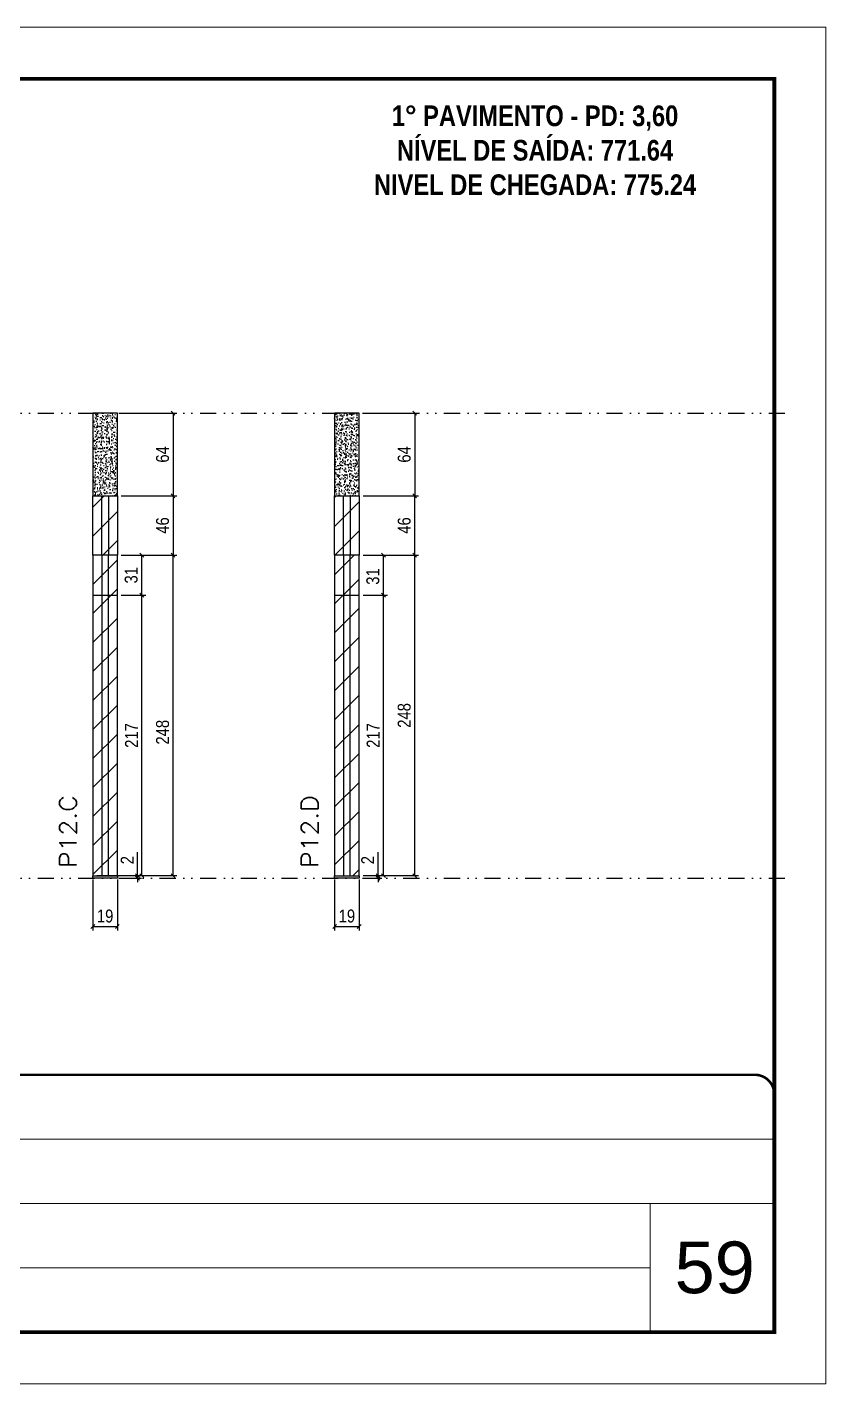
# Model space of a CAD drawing. Extents: x 2949 to 9203, y -16089 to 12527.
# Drawn here: x 6999 to 7618, y -4603 to -3553 of the extents above; entities that cross this region are included whole.
import ezdxf

# ---------------------------------------------------------------- set-up
doc = ezdxf.new("R2010")
doc.units = 0
for name, pattern in [('CONTINUO', [0]), ('DASHED', [0.75, 0.5, -0.25]), ('DIVIDE2', [0.625, 0.25, -0.125, 0, -0.125, 0, -0.125])]:
    doc.linetypes.add(name, pattern=pattern)
for name, color, linetype, lineweight in [('CARIMBO', 255, 'Continuous', 9), ('Folhas', 255, 'Continuous', 9), ('Hachura', 251, 'Continuous', 9), ('SARRAFO DE PRESSAO', 251, 'DASHED', 9), ('Texto Seção', 7, 'Continuous', 15)]:
    doc.layers.add(name, color=color, linetype=linetype, lineweight=lineweight)
for name, color, linetype in [('COTA', 241, 'Continuous'), ('NOMENCLATURA', 7, 'Continuous'), ('Nível', 160, 'Continuous'), ('Painéis', 200, 'Continuous'), ('SARR_2.2x7', 40, 'Continuous')]:
    doc.layers.add(name, color=color, linetype=linetype)
doc.styles.add('ARIAL', font='arial.ttf')
doc.styles.add('COTA TECNICA', font='techl___.ttf', dxfattribs={"height": 10})
doc.styles.add('COTA TECNICA-50', font='techl___.ttf', dxfattribs={"height": 10})
doc.styles.add('REGUA-120', font='ROMANS.shx', dxfattribs={"height": 15})
doc.styles.add('ROMANC', font='techb___.ttf', dxfattribs={"height": 2.5})
doc.dimstyles.new('COTA PAINEL-50', dxfattribs={"dimtxt": 10, "dimasz": 3, "dimexe": 3, "dimexo": 3, "dimgap": 3, "dimtad": 1, "dimdec": 1, "dimzin": 12, "dimdsep": 46, "dimtxsty": 'COTA TECNICA-50', "dimblk1": 'OBLIQUE', "dimblk2": 'OBLIQUE', "dimsah": 1, "dimcen": 0.9, "dimclrd": 4, "dimclre": 4, "dimclrt": 240, "dimadec": 1, "dimazin": 3, "dimtfac": 1, "dimtdec": 1, "dimtmove": 0, "dimatfit": 3, "dimfxl": 1, "dimtolj": 1, "dimtzin": 12, "dimarcsym": 0})
doc.dimstyles.new('PAINEL', dxfattribs={"dimtxt": 10, "dimasz": 3, "dimexe": 3, "dimexo": 3, "dimgap": 3, "dimtad": 1, "dimdec": 1, "dimzin": 12, "dimdsep": 46, "dimtxsty": 'COTA TECNICA', "dimblk1": 'OBLIQUE', "dimblk2": 'OBLIQUE', "dimsah": 1, "dimcen": 0.9, "dimclrd": 4, "dimclre": 4, "dimclrt": 240, "dimadec": 1, "dimazin": 3, "dimtfac": 1, "dimtdec": 1, "dimtmove": 0, "dimatfit": 3, "dimfxl": 1, "dimtolj": 1, "dimtzin": 12, "dimarcsym": 0})
pattern_1 = [(45, (-122874.967, -36496.372), (-11.2253202, 11.2253202), [])]
pattern_2 = [(45, (0, 1148.575), (-11.22532, 11.22532), [])]

# ---------------------------------------------------------------- blocks, each defined once
blk = doc.blocks.new('9999999999')
at = {"color": 30, "linetype": 'CONTINUO'}
for p, q in [((98564.6, 34379.6), (99584, 34379.6)), ((98564.6, 34329.8), (99488, 34329.8)), ((99584, 34329.8), (99488, 34329.8)), ((99488, 34329.8), (99488, 34230.2)), ((98564.6, 34280), (99488, 34280))]:
    blk.add_line(p, q, dxfattribs=at)
at = {"color": 30, "linetype": 'CONTINUO', "const_width": 2}
blk.add_lwpolyline([(99584, 34230.2), (99584, 34414.4, 0.414214), (99569, 34429.4), (98229, 34429.4, 0.414214), (98214, 34414.4), (98214, 34245.2, 0.414214), (98229, 34230.2), (99584, 34230.2)], format="xyb", dxfattribs=at)
at = {"layer": 'Folhas'}
blk.add_lwpolyline([(98139, 34190.2), (99624, 34190.2), (99624, 35240.2), (98139, 35240.2)], close=True, dxfattribs=at)
at = {"layer": 'Folhas', "color": 30, "const_width": 3}
blk.add_lwpolyline([(98214, 34230.2), (99584, 34230.2), (99584, 35200.2), (98214, 35200.2)], close=True, dxfattribs=at)
blk = doc.blocks.new('_Oblique')
at = {"color": 0, "linetype": 'ByBlock', "lineweight": -2}
blk.add_line((-0.5, -0.5), (0.5, 0.5), dxfattribs=at)
blk = doc.blocks.new('*D2252')
at = {"layer": 'COTA', "color": 4, "lineweight": -2, "transparency": 16777216}
for p, q in [((7050, -4213), (7050, -4252.4)), ((7069, -4213), (7069, -4252.4)), ((7050, -4249.4), (7069, -4249.4))]:
    blk.add_line(p, q, dxfattribs=at)
at = {"layer": 'Defpoints', "color": 0, "transparency": 16777216}
for p in [(7050, -4210), (7069, -4210), (7069, -4249.4)]:
    blk.add_point(p, dxfattribs=at)
at = {"layer": 'COTA', "color": 4, "lineweight": -2, "transparency": 16777216, "xscale": 3, "yscale": 3, "zscale": 3, "rotation": 180}
blk.add_blockref('_Oblique', (7050, -4249.4), dxfattribs=at)
at = {"layer": 'COTA', "color": 4, "lineweight": -2, "transparency": 16777216, "xscale": 3, "yscale": 3, "zscale": 3}
blk.add_blockref('_Oblique', (7069, -4249.4), dxfattribs=at)
at = {"layer": 'COTA', "color": 240, "transparency": 16777216, "insert": (7059.5, -4241.3), "char_height": 10, "attachment_point": 5, "style": 'COTA TECNICA'}
blk.add_mtext('\\A1;19', dxfattribs=at)
blk = doc.blocks.new('*D2253')
at = {"layer": 'COTA', "color": 4, "lineweight": -2, "transparency": 16777216}
for p, q in [((7084.6, -4210), (7084.6, -4191.9)), ((7072, -4210), (7087.6, -4210)), ((7084.6, -4212), (7084.6, -4210)), ((7072, -4212), (7087.6, -4212)), ((7084.6, -4212), (7084.6, -4215))]:
    blk.add_line(p, q, dxfattribs=at)
at = {"layer": 'Defpoints', "color": 0, "transparency": 16777216}
for p in [(7069, -4210), (7084.6, -4210), (7069, -4212)]:
    blk.add_point(p, dxfattribs=at)
at = {"layer": 'COTA', "color": 4, "lineweight": -2, "transparency": 16777216, "xscale": 3, "yscale": 3, "zscale": 3}
for p, rotation in [((7084.6, -4210), 270), ((7084.6, -4212), 90)]:
    blk.add_blockref('_Oblique', p, dxfattribs=dict(at, rotation=rotation))
at = {"layer": 'COTA', "color": 240, "transparency": 16777216, "insert": (7076.6, -4198), "char_height": 10, "attachment_point": 5, "rotation": 90, "style": 'COTA TECNICA-50'}
blk.add_mtext('\\A1;2', dxfattribs=at)
blk = doc.blocks.new('*D2264')
at = {"layer": 'COTA', "color": 4, "linetype": 'ByBlock', "lineweight": -2, "transparency": 16777216}
for p, q in [((7072, -3852), (7115.1, -3852)), ((7112.1, -3852), (7112.1, -3916)), ((7072, -3916), (7115.1, -3916))]:
    blk.add_line(p, q, dxfattribs=at)
at = {"layer": 'Defpoints', "color": 0, "linetype": 'ByBlock', "transparency": 16777216}
for p in [(7069, -3852), (7069, -3916), (7112.1, -3916)]:
    blk.add_point(p, dxfattribs=at)
at = {"layer": 'COTA', "color": 4, "linetype": 'ByBlock', "lineweight": -2, "transparency": 16777216, "xscale": 3, "yscale": 3, "zscale": 3}
for p, rotation in [((7112.1, -3852), 90), ((7112.1, -3916), 270)]:
    blk.add_blockref('_Oblique', p, dxfattribs=dict(at, rotation=rotation))
at = {"layer": 'COTA', "color": 240, "linetype": 'ByBlock', "transparency": 16777216, "insert": (7104, -3884), "char_height": 10, "attachment_point": 5, "rotation": 90, "style": 'COTA TECNICA'}
blk.add_mtext('\\A1;64', dxfattribs=at)
blk = doc.blocks.new('*D2265')
at = {"layer": 'COTA', "color": 4, "linetype": 'ByBlock', "lineweight": -2, "transparency": 16777216}
for p, q in [((7072, -3962), (7115.1, -3962)), ((7112.1, -4210), (7112.1, -3962)), ((7072, -4210), (7115.1, -4210))]:
    blk.add_line(p, q, dxfattribs=at)
at = {"layer": 'Defpoints', "color": 0, "linetype": 'ByBlock', "transparency": 16777216}
for p in [(7069, -3962), (7112.1, -3962), (7069, -4210)]:
    blk.add_point(p, dxfattribs=at)
at = {"layer": 'COTA', "color": 4, "linetype": 'ByBlock', "lineweight": -2, "transparency": 16777216, "xscale": 3, "yscale": 3, "zscale": 3}
for p, rotation in [((7112.1, -3962), 90), ((7112.1, -4210), 270)]:
    blk.add_blockref('_Oblique', p, dxfattribs=dict(at, rotation=rotation))
at = {"layer": 'COTA', "color": 240, "linetype": 'ByBlock', "transparency": 16777216, "insert": (7104, -4099), "char_height": 10, "attachment_point": 5, "rotation": 90, "style": 'COTA TECNICA'}
blk.add_mtext('\\A1;248', dxfattribs=at)
blk = doc.blocks.new('*D2254')
at = {"layer": 'COTA', "color": 4, "lineweight": -2, "transparency": 16777216}
for p, q in [((7237.2, -4213), (7237.2, -4252.4)), ((7256.2, -4213), (7256.2, -4252.4)), ((7237.2, -4249.4), (7256.2, -4249.4))]:
    blk.add_line(p, q, dxfattribs=at)
at = {"layer": 'Defpoints', "color": 0, "transparency": 16777216}
for p in [(7237.2, -4210), (7256.2, -4210), (7256.2, -4249.4)]:
    blk.add_point(p, dxfattribs=at)
at = {"layer": 'COTA', "color": 4, "lineweight": -2, "transparency": 16777216, "xscale": 3, "yscale": 3, "zscale": 3, "rotation": 180}
blk.add_blockref('_Oblique', (7237.2, -4249.4), dxfattribs=at)
at = {"layer": 'COTA', "color": 4, "lineweight": -2, "transparency": 16777216, "xscale": 3, "yscale": 3, "zscale": 3}
blk.add_blockref('_Oblique', (7256.2, -4249.4), dxfattribs=at)
at = {"layer": 'COTA', "color": 240, "transparency": 16777216, "insert": (7246.7, -4241.3), "char_height": 10, "attachment_point": 5, "style": 'COTA TECNICA'}
blk.add_mtext('\\A1;19', dxfattribs=at)
blk = doc.blocks.new('*D2255')
at = {"layer": 'COTA', "color": 4, "lineweight": -2, "transparency": 16777216}
for p, q in [((7270.8, -4210), (7270.8, -4191.9)), ((7259.2, -4210), (7273.8, -4210)), ((7270.8, -4212), (7270.8, -4210)), ((7259.2, -4212), (7273.8, -4212)), ((7270.8, -4212), (7270.8, -4215))]:
    blk.add_line(p, q, dxfattribs=at)
at = {"layer": 'Defpoints', "color": 0, "transparency": 16777216}
for p in [(7256.2, -4210), (7270.8, -4210), (7256.2, -4212)]:
    blk.add_point(p, dxfattribs=at)
at = {"layer": 'COTA', "color": 4, "lineweight": -2, "transparency": 16777216, "xscale": 3, "yscale": 3, "zscale": 3}
for p, rotation in [((7270.8, -4210), 270), ((7270.8, -4212), 90)]:
    blk.add_blockref('_Oblique', p, dxfattribs=dict(at, rotation=rotation))
at = {"layer": 'COTA', "color": 240, "transparency": 16777216, "insert": (7262.8, -4198), "char_height": 10, "attachment_point": 5, "rotation": 90, "style": 'COTA TECNICA-50'}
blk.add_mtext('\\A1;2', dxfattribs=at)
blk = doc.blocks.new('*D2266')
at = {"layer": 'COTA', "color": 4, "linetype": 'ByBlock', "lineweight": -2, "transparency": 16777216}
for p, q in [((7259.2, -3852), (7302.2, -3852)), ((7299.2, -3852), (7299.2, -3916)), ((7259.2, -3916), (7302.2, -3916))]:
    blk.add_line(p, q, dxfattribs=at)
at = {"layer": 'Defpoints', "color": 0, "linetype": 'ByBlock', "transparency": 16777216}
for p in [(7256.2, -3852), (7256.2, -3916), (7299.2, -3916)]:
    blk.add_point(p, dxfattribs=at)
at = {"layer": 'COTA', "color": 4, "linetype": 'ByBlock', "lineweight": -2, "transparency": 16777216, "xscale": 3, "yscale": 3, "zscale": 3}
for p, rotation in [((7299.2, -3852), 90), ((7299.2, -3916), 270)]:
    blk.add_blockref('_Oblique', p, dxfattribs=dict(at, rotation=rotation))
at = {"layer": 'COTA', "color": 240, "linetype": 'ByBlock', "transparency": 16777216, "insert": (7291.1, -3884), "char_height": 10, "attachment_point": 5, "rotation": 90, "style": 'COTA TECNICA'}
blk.add_mtext('\\A1;64', dxfattribs=at)
blk = doc.blocks.new('*D2267')
at = {"layer": 'COTA', "color": 4, "linetype": 'ByBlock', "lineweight": -2, "transparency": 16777216}
for p, q in [((7259.2, -3962), (7302.2, -3962)), ((7299.2, -4210), (7299.2, -3962)), ((7259.2, -4210), (7302.2, -4210))]:
    blk.add_line(p, q, dxfattribs=at)
at = {"layer": 'Defpoints', "color": 0, "linetype": 'ByBlock', "transparency": 16777216}
for p in [(7256.2, -3962), (7299.2, -3962), (7256.2, -4210)]:
    blk.add_point(p, dxfattribs=at)
at = {"layer": 'COTA', "color": 4, "linetype": 'ByBlock', "lineweight": -2, "transparency": 16777216, "xscale": 3, "yscale": 3, "zscale": 3}
for p, rotation in [((7299.2, -3962), 90), ((7299.2, -4210), 270)]:
    blk.add_blockref('_Oblique', p, dxfattribs=dict(at, rotation=rotation))
at = {"layer": 'COTA', "color": 240, "linetype": 'ByBlock', "transparency": 16777216, "insert": (7291.1, -4086), "char_height": 10, "attachment_point": 5, "rotation": 90, "style": 'COTA TECNICA'}
blk.add_mtext('\\A1;248', dxfattribs=at)
blk = doc.blocks.new('*D2268')
at = {"layer": 'COTA', "color": 4, "linetype": 'ByBlock', "lineweight": -2, "transparency": 16777216}
for p, q in [((7072, -3993), (7090.9, -3993)), ((7087.9, -4210), (7087.9, -3993)), ((7053, -4210), (7090.9, -4210))]:
    blk.add_line(p, q, dxfattribs=at)
at = {"layer": 'Defpoints', "color": 0, "linetype": 'ByBlock', "transparency": 16777216}
for p in [(7069, -3993), (7087.9, -3993), (7050, -4210)]:
    blk.add_point(p, dxfattribs=at)
at = {"layer": 'COTA', "color": 4, "linetype": 'ByBlock', "lineweight": -2, "transparency": 16777216, "xscale": 3, "yscale": 3, "zscale": 3}
for p, rotation in [((7087.9, -3993), 90), ((7087.9, -4210), 270)]:
    blk.add_blockref('_Oblique', p, dxfattribs=dict(at, rotation=rotation))
at = {"layer": 'COTA', "color": 240, "linetype": 'ByBlock', "transparency": 16777216, "insert": (7079.9, -4101.5), "char_height": 10, "attachment_point": 5, "rotation": 90, "style": 'COTA TECNICA'}
blk.add_mtext('\\A1;217', dxfattribs=at)
blk = doc.blocks.new('*D2269')
at = {"layer": 'COTA', "color": 4, "linetype": 'ByBlock', "lineweight": -2, "transparency": 16777216}
for p, q in [((7072, -3962), (7090.9, -3962)), ((7087.9, -3993), (7087.9, -3962)), ((7072, -3993), (7090.9, -3993))]:
    blk.add_line(p, q, dxfattribs=at)
at = {"layer": 'Defpoints', "color": 0, "linetype": 'ByBlock', "transparency": 16777216}
for p in [(7069, -3962), (7087.9, -3962), (7069, -3993)]:
    blk.add_point(p, dxfattribs=at)
at = {"layer": 'COTA', "color": 4, "linetype": 'ByBlock', "lineweight": -2, "transparency": 16777216, "xscale": 3, "yscale": 3, "zscale": 3}
for p, rotation in [((7087.9, -3962), 90), ((7087.9, -3993), 270)]:
    blk.add_blockref('_Oblique', p, dxfattribs=dict(at, rotation=rotation))
at = {"layer": 'COTA', "color": 240, "linetype": 'ByBlock', "transparency": 16777216, "insert": (7079.7, -3977.5), "char_height": 10, "attachment_point": 5, "rotation": 90, "style": 'COTA TECNICA'}
blk.add_mtext('\\A1;31', dxfattribs=at)
blk = doc.blocks.new('*D2270')
at = {"layer": 'COTA', "color": 4, "linetype": 'ByBlock', "lineweight": -2, "transparency": 16777216}
for p, q in [((7259.2, -3993), (7278.1, -3993)), ((7275.1, -4210), (7275.1, -3993)), ((7259.2, -4210), (7278.1, -4210))]:
    blk.add_line(p, q, dxfattribs=at)
at = {"layer": 'Defpoints', "color": 0, "linetype": 'ByBlock', "transparency": 16777216}
for p in [(7256.2, -3993), (7275.1, -3993), (7256.2, -4210)]:
    blk.add_point(p, dxfattribs=at)
at = {"layer": 'COTA', "color": 4, "linetype": 'ByBlock', "lineweight": -2, "transparency": 16777216, "xscale": 3, "yscale": 3, "zscale": 3}
for p, rotation in [((7275.1, -3993), 90), ((7275.1, -4210), 270)]:
    blk.add_blockref('_Oblique', p, dxfattribs=dict(at, rotation=rotation))
at = {"layer": 'COTA', "color": 240, "linetype": 'ByBlock', "transparency": 16777216, "insert": (7267, -4101.5), "char_height": 10, "attachment_point": 5, "rotation": 90, "style": 'COTA TECNICA'}
blk.add_mtext('\\A1;217', dxfattribs=at)
blk = doc.blocks.new('*D2271')
at = {"layer": 'COTA', "color": 4, "linetype": 'ByBlock', "lineweight": -2, "transparency": 16777216}
for p, q in [((7259.2, -3962), (7278.1, -3962)), ((7275.1, -3993), (7275.1, -3962)), ((7259.2, -3993), (7278.1, -3993))]:
    blk.add_line(p, q, dxfattribs=at)
at = {"layer": 'Defpoints', "color": 0, "linetype": 'ByBlock', "transparency": 16777216}
for p in [(7256.2, -3962), (7275.1, -3962), (7256.2, -3993)]:
    blk.add_point(p, dxfattribs=at)
at = {"layer": 'COTA', "color": 4, "linetype": 'ByBlock', "lineweight": -2, "transparency": 16777216, "xscale": 3, "yscale": 3, "zscale": 3}
for p, rotation in [((7275.1, -3962), 90), ((7275.1, -3993), 270)]:
    blk.add_blockref('_Oblique', p, dxfattribs=dict(at, rotation=rotation))
at = {"layer": 'COTA', "color": 240, "linetype": 'ByBlock', "transparency": 16777216, "insert": (7266.8, -3978.5), "char_height": 10, "attachment_point": 5, "rotation": 90, "style": 'COTA TECNICA'}
blk.add_mtext('\\A1;31', dxfattribs=at)
blk = doc.blocks.new('*D2262')
at = {"layer": 'COTA', "color": 4, "lineweight": -2, "transparency": 16777216}
for p, q in [((7259.2, -3916), (7302.2, -3916)), ((7299.2, -3962), (7299.2, -3916)), ((7259.2, -3962), (7302.2, -3962))]:
    blk.add_line(p, q, dxfattribs=at)
at = {"layer": 'Defpoints', "color": 0, "transparency": 16777216}
for p in [(7256.2, -3916), (7299.2, -3916), (7256.2, -3962)]:
    blk.add_point(p, dxfattribs=at)
at = {"layer": 'COTA', "color": 4, "lineweight": -2, "transparency": 16777216, "xscale": 3, "yscale": 3, "zscale": 3}
for p, rotation in [((7299.2, -3916), 90), ((7299.2, -3962), 270)]:
    blk.add_blockref('_Oblique', p, dxfattribs=dict(at, rotation=rotation))
at = {"layer": 'COTA', "color": 240, "transparency": 16777216, "insert": (7291.1, -3939), "char_height": 10, "attachment_point": 5, "rotation": 90, "style": 'COTA TECNICA'}
blk.add_mtext('\\A1;46', dxfattribs=at)
blk = doc.blocks.new('*D2263')
at = {"layer": 'COTA', "color": 4, "lineweight": -2, "transparency": 16777216}
for p, q in [((7072, -3916), (7115.1, -3916)), ((7112.1, -3916), (7112.1, -3962)), ((7072, -3962), (7115.1, -3962))]:
    blk.add_line(p, q, dxfattribs=at)
at = {"layer": 'Defpoints', "color": 0, "transparency": 16777216}
for p in [(7069, -3916), (7069, -3962), (7112.1, -3962)]:
    blk.add_point(p, dxfattribs=at)
at = {"layer": 'COTA', "color": 4, "lineweight": -2, "transparency": 16777216, "xscale": 3, "yscale": 3, "zscale": 3}
for p, rotation in [((7112.1, -3916), 90), ((7112.1, -3962), 270)]:
    blk.add_blockref('_Oblique', p, dxfattribs=dict(at, rotation=rotation))
at = {"layer": 'COTA', "color": 240, "transparency": 16777216, "insert": (7104, -3939), "char_height": 10, "attachment_point": 5, "rotation": 90, "style": 'COTA TECNICA'}
blk.add_mtext('\\A1;46', dxfattribs=at)

msp = doc.modelspace()

# ---------------------------------------------------------------- hatches: boundary and pattern name
at = {"layer": 'COTA', "linetype": 'ByBlock'}
h = msp.add_hatch(dxfattribs=at)
h.set_pattern_fill('AR-CONC', color=256, scale=0.03)
h.set_pattern_definition([(50, (-124621.552, -37641.947), (5.46554007, -0.47817257), [0.5715, -6.2865]), (355, (-124621.552, -37641.947), (-1.05730264, 5.73170536), [0.4572, -5.02921753]), (100.4514447, (-124621.0967, -37641.987), (4.40823741, 5.25353256), [0.48570026, -5.34270734]), (46.1842, (-124621.552, -37640.423), (8.13237123, -1.26126984), [0.85725, -9.42975]), (96.6355576, (-124620.8744, -37640.528), (7.122124, 7.42278374), [0.7285507, -8.01406824]), (351.184151, (-124621.552, -37640.423), (7.122124, 7.42278374), [0.685799, -7.54379196]), (21, (-124620.79, -37640.804), (4.54843174, -3.06795595), [0.5715, -6.2865]), (326, (-124620.79, -37640.804), (1.85406085, 5.52563898), [0.4572, -5.0292]), (71.451445, (-124620.411, -37641.0596), (6.40249258, 2.45768307), [0.48570026, -5.34269813]), (37.5, (-124621.5521, -37641.947), (0.092658098, 2.536651166), [0, -4.96824, 0, -5.1054, 0, -5.04825]), (7.5, (-124621.552, -37641.947), (2.004589875, 3.005417245), [0, -2.91084, 0, -4.85394, 0, -1.92405]), (327.5, (-124623.2514, -37641.947), (4.067717855, -0.17186232), [0, -1.905, 0, -5.9436, 0, -7.8867]), (317.5, (-124624.0134, -37641.947), (4.44387544, 0.76279473), [0, -2.4765, 0, -3.94716, 0, -5.6007])])
h.paths.add_polyline_path([(7069.03, -3852.03), (7050.03, -3852.03), (7050.03, -3916.03), (7069.03, -3916.03)])
h = msp.add_hatch(dxfattribs=at)
h.set_pattern_fill('AR-CONC', color=256, scale=0.03)
h.set_pattern_definition([(50, (-124654.5, -37661.947), (5.46554007, -0.47817257), [0.5715, -6.2865]), (355, (-124654.5, -37661.947), (-1.05730264, 5.73170536), [0.4572, -5.02921753]), (100.4514447, (-124654.0446, -37661.987), (4.40823741, 5.25353256), [0.48570026, -5.34270734]), (46.1842, (-124654.5, -37660.423), (8.13237123, -1.26126984), [0.85725, -9.42975]), (96.6355576, (-124653.822, -37660.528), (7.122124, 7.42278374), [0.7285507, -8.01406824]), (351.184151, (-124654.5, -37660.423), (7.122124, 7.42278374), [0.685799, -7.54379196]), (21, (-124653.738, -37660.804), (4.54843174, -3.06795595), [0.5715, -6.2865]), (326, (-124653.738, -37660.804), (1.85406085, 5.52563898), [0.4572, -5.0292]), (71.451445, (-124653.359, -37661.0596), (6.40249258, 2.45768307), [0.48570026, -5.34269813]), (37.5, (-124654.5, -37661.947), (0.092658098, 2.536651166), [0, -4.96824, 0, -5.1054, 0, -5.04825]), (7.5, (-124654.5, -37661.947), (2.004589875, 3.005417245), [0, -2.91084, 0, -4.85394, 0, -1.92405]), (327.5, (-124656.1993, -37661.947), (4.067717855, -0.17186232), [0, -1.905, 0, -5.9436, 0, -7.8867]), (317.5, (-124656.9613, -37661.947), (4.44387544, 0.76279473), [0, -2.4765, 0, -3.94716, 0, -5.6007])])
h.paths.add_polyline_path([(7256.15, -3852.03), (7237.15, -3852.03), (7237.15, -3916.03), (7256.15, -3916.03)])
at = {"layer": 'Hachura'}
h = msp.add_hatch(dxfattribs=at)
h.set_pattern_fill('ANSI31', color=256, scale=5)
h.set_pattern_definition(pattern_2)
h.paths.add_polyline_path([(7069.03, -3916.03), (7050.03, -3916.03), (7050.03, -3962.03), (7069.03, -3962.03)])
h = msp.add_hatch(dxfattribs=at)
h.set_pattern_fill('ANSI31', color=256, scale=5)
h.set_pattern_definition(pattern_2)
h.paths.add_polyline_path([(7256.15, -3916.03), (7237.15, -3916.03), (7237.15, -3962.03), (7256.15, -3962.03)])
at = {"layer": 'Hachura', "linetype": 'ByBlock'}
h = msp.add_hatch(dxfattribs=at)
h.set_pattern_fill('ANSI31', color=256, scale=5)
h.set_pattern_definition(pattern_1)
h.paths.add_polyline_path([(7050.03, -3993.03), (7069.03, -3993.03), (7069.03, -3962.03), (7050.03, -3962.03)])
h = msp.add_hatch(dxfattribs=at)
h.set_pattern_fill('ANSI31', color=256, scale=5)
h.set_pattern_definition(pattern_1)
h.paths.add_polyline_path([(7237.15, -3993.03), (7256.15, -3993.03), (7256.15, -3962.03), (7237.15, -3962.03)])
h = msp.add_hatch(dxfattribs=at)
h.set_pattern_fill('ANSI31', color=256, scale=5)
h.set_pattern_definition(pattern_1)
h.paths.add_polyline_path([(7050.03, -4210.03), (7069.03, -4210.03), (7069.03, -3993.03), (7050.03, -3993.03)])
h = msp.add_hatch(dxfattribs=at)
h.set_pattern_fill('ANSI31', color=256, scale=5)
h.set_pattern_definition(pattern_1)
h.paths.add_polyline_path([(7256.15, -3993.03), (7237.15, -3993.03), (7237.15, -4210.03), (7256.15, -4210.03)])

# ---------------------------------------------------------------- linework, layer by layer
at = {"layer": 'COTA', "linetype": 'ByBlock'}
for points in [[(7050.03, -3916.03), (7069.03, -3916.03), (7069.03, -3852.03), (7050.03, -3852.03)], [(7237.15, -3916.03), (7256.15, -3916.03), (7256.15, -3852.03), (7237.15, -3852.03)]]:
    msp.add_lwpolyline(points, close=True, dxfattribs=at)
at = {"layer": 'Nível', "color": 4, "linetype": 'DIVIDE2', "ltscale": 50}
for p, q in [((6221.03, -3852.03), (7591.03, -3852.03)), ((6221.03, -4212.03), (7591.03, -4212.03))]:
    msp.add_line(p, q, dxfattribs=at)
at = {"layer": 'Painéis'}
for p, q in [((7050.03, -3916.03), (7069.03, -3916.03)), ((7050.03, -3962.03), (7050.03, -3916.03)), ((7069.03, -3916.03), (7069.03, -3962.03)), ((7237.15, -3916.03), (7256.15, -3916.03)), ((7237.15, -3962.03), (7237.15, -3916.03)), ((7256.15, -3916.03), (7256.15, -3962.03)), ((7050.03, -3962.03), (7050.03, -4210.03)), ((7069.03, -3962.03), (7050.03, -3962.03)), ((7069.03, -3962.03), (7050.03, -3962.03)), ((7069.03, -4210.03), (7069.03, -3962.03)), ((7256.15, -3962.03), (7237.15, -3962.03)), ((7237.15, -3962.03), (7237.15, -4210.03)), ((7256.15, -3962.03), (7237.15, -3962.03)), ((7256.15, -4210.03), (7256.15, -3962.03)), ((7050.03, -3993.03), (7069.03, -3993.03)), ((7237.15, -3993.03), (7256.15, -3993.03)), ((7050.03, -4210.03), (7069.03, -4210.03)), ((7237.15, -4210.03), (7256.15, -4210.03))]:
    msp.add_line(p, q, dxfattribs=at)
for points in [[(7050.03, -4210.03), (7069.03, -4210.03), (7069.03, -4212.03), (7050.03, -4212.03)], [(7237.15, -4210.03), (7256.15, -4210.03), (7256.15, -4212.03), (7237.15, -4212.03)]]:
    msp.add_lwpolyline(points, close=True, dxfattribs=at)
at = {"layer": 'SARR_2.2x7'}
for p, q in [((7057.03, -3962.03), (7057.03, -3916.03)), ((7062.03, -3916.03), (7062.03, -3962.03)), ((7244.15, -3962.03), (7244.15, -3916.03)), ((7249.15, -3916.03), (7249.15, -3962.03)), ((7057.03, -3962.03), (7057.03, -4210.03)), ((7062.03, -4210.03), (7062.03, -3962.03)), ((7244.15, -3962.03), (7244.15, -4210.03)), ((7249.15, -4210.03), (7249.15, -3962.03))]:
    msp.add_line(p, q, dxfattribs=at)

# ---------------------------------------------------------------- block references
at = {"layer": 'SARRAFO DE PRESSAO', "color": 6, "linetype": 'ByBlock'}
msp.add_blockref('9999999999', (-92006.44, -38793.52), dxfattribs=at)

# ---------------------------------------------------------------- texts
at = {"layer": 'CARIMBO', "style": 'ARIAL'}
msp.add_text('59', height=40, dxfattribs=at).set_placement((7500.39, -4533.17))
at = {"layer": 'NOMENCLATURA', "color": 2, "insert": (7392.36, -3587.26), "char_height": 16, "attachment_point": 2, "style": 'ROMANC'}
msp.add_mtext_dynamic_manual_height_columns('\\P1° PAVIMENTO - PD: 3,60\\PNÍVEL DE SAÍDA: 771.64\\PNIVEL DE CHEGADA: 775.24', width=300.2766, gutter_width=1, heights=[0], dxfattribs=at)
at = {"layer": 'Texto Seção', "style": 'REGUA-120', "width": 1.1}
for s, p in [('P12.C', (7037.23, -4204.14)), ('P12.D', (7224.38, -4204.14))]:
    msp.add_text(s, height=13, rotation=90, dxfattribs=at).set_placement(p)

# ---------------------------------------------------------------- dimensions: what is measured, and where the dimension line sits
at = {"layer": 'COTA', "linetype": 'ByBlock'}
for base, p1, p2, picture, middle in [((7112.11, -3916.03), (7069.03, -3852.03), (7069.03, -3916.03), '*D2264', (7104.01, -3884.03)), ((7299.24, -3916.03), (7256.15, -3852.03), (7256.15, -3916.03), '*D2266', (7291.13, -3884.03)), ((7299.24, -3962.03), (7256.15, -4210.03), (7256.15, -3962.03), '*D2267', (7291.14, -4086.03)), ((7087.93, -3993.03), (7050.03, -4210.03), (7069.03, -3993.03), '*D2268', (7079.86, -4101.53)), ((7275.06, -3993.03), (7256.15, -4210.03), (7256.15, -3993.03), '*D2270', (7266.99, -4101.53))]:
    dim = msp.add_linear_dim(base=base, p1=p1, p2=p2, angle=90, dimstyle='PAINEL', dxfattribs=at)
    dim.commit()
    dim.dimension.update_dxf_attribs({"geometry": picture, "text_midpoint": middle})
at = {"layer": 'COTA'}
for base, p1, p2, picture, middle in [((7112.11, -3962.03), (7069.03, -3916.03), (7069.03, -3962.03), '*D2263', (7104.01, -3939.03)), ((7299.24, -3916.03), (7256.15, -3962.03), (7256.15, -3916.03), '*D2262', (7291.13, -3939.03))]:
    dim = msp.add_linear_dim(base=base, p1=p1, p2=p2, angle=90, dimstyle='PAINEL', dxfattribs=at)
    dim.commit()
    dim.dimension.update_dxf_attribs({"geometry": picture, "text_midpoint": middle})
at = {"layer": 'COTA', "linetype": 'ByBlock'}
dim = msp.add_linear_dim(base=(7112.11, -3962.03), p1=(7069.03, -4210.03), p2=(7069.03, -3962.03), angle=90, dimstyle='PAINEL', dxfattribs=at)
dim.commit()
dim.dimension.update_dxf_attribs({"geometry": '*D2265', "text_midpoint": (7112.11, -4099.03), "dimtype": 160})
for base, p1, p2, picture, middle in [((7087.93, -3962.03), (7069.03, -3993.03), (7069.03, -3962.03), '*D2269', (7087.93, -3977.53)), ((7275.06, -3962.03), (7256.15, -3993.03), (7256.15, -3962.03), '*D2271', (7275.06, -3978.55))]:
    dim = msp.add_linear_dim(base=base, p1=p1, p2=p2, angle=90, dimstyle='PAINEL', override={"dimtmove": 1}, dxfattribs=at)
    dim.commit()
    dim.dimension.update_dxf_attribs({"geometry": picture, "text_midpoint": middle, "dimtype": 160})
at = {"layer": 'COTA'}
for base, p1, p2, picture, middle in [((7084.56, -4210.03), (7069.03, -4212.03), (7069.03, -4210.03), '*D2253', (7084.56, -4197.98)), ((7270.76, -4210.03), (7256.15, -4212.03), (7256.15, -4210.03), '*D2255', (7270.76, -4197.98))]:
    dim = msp.add_linear_dim(base=base, p1=p1, p2=p2, angle=90, dimstyle='COTA PAINEL-50', dxfattribs=at)
    dim.commit()
    dim.dimension.update_dxf_attribs({"geometry": picture, "text_midpoint": middle, "dimtype": 160})
for base, p1, p2, picture, middle in [((7069.03, -4249.38), (7050.03, -4210.03), (7069.03, -4210.03), '*D2252', (7059.53, -4241.29)), ((7256.15, -4249.38), (7237.15, -4210.03), (7256.15, -4210.03), '*D2254', (7246.65, -4241.29))]:
    dim = msp.add_linear_dim(base=base, p1=p1, p2=p2, dimstyle='PAINEL', override={"dimarcsym": 2}, dxfattribs=at)
    dim.commit()
    dim.dimension.update_dxf_attribs({"geometry": picture, "text_midpoint": middle})

doc.saveas('drawing.dxf')
